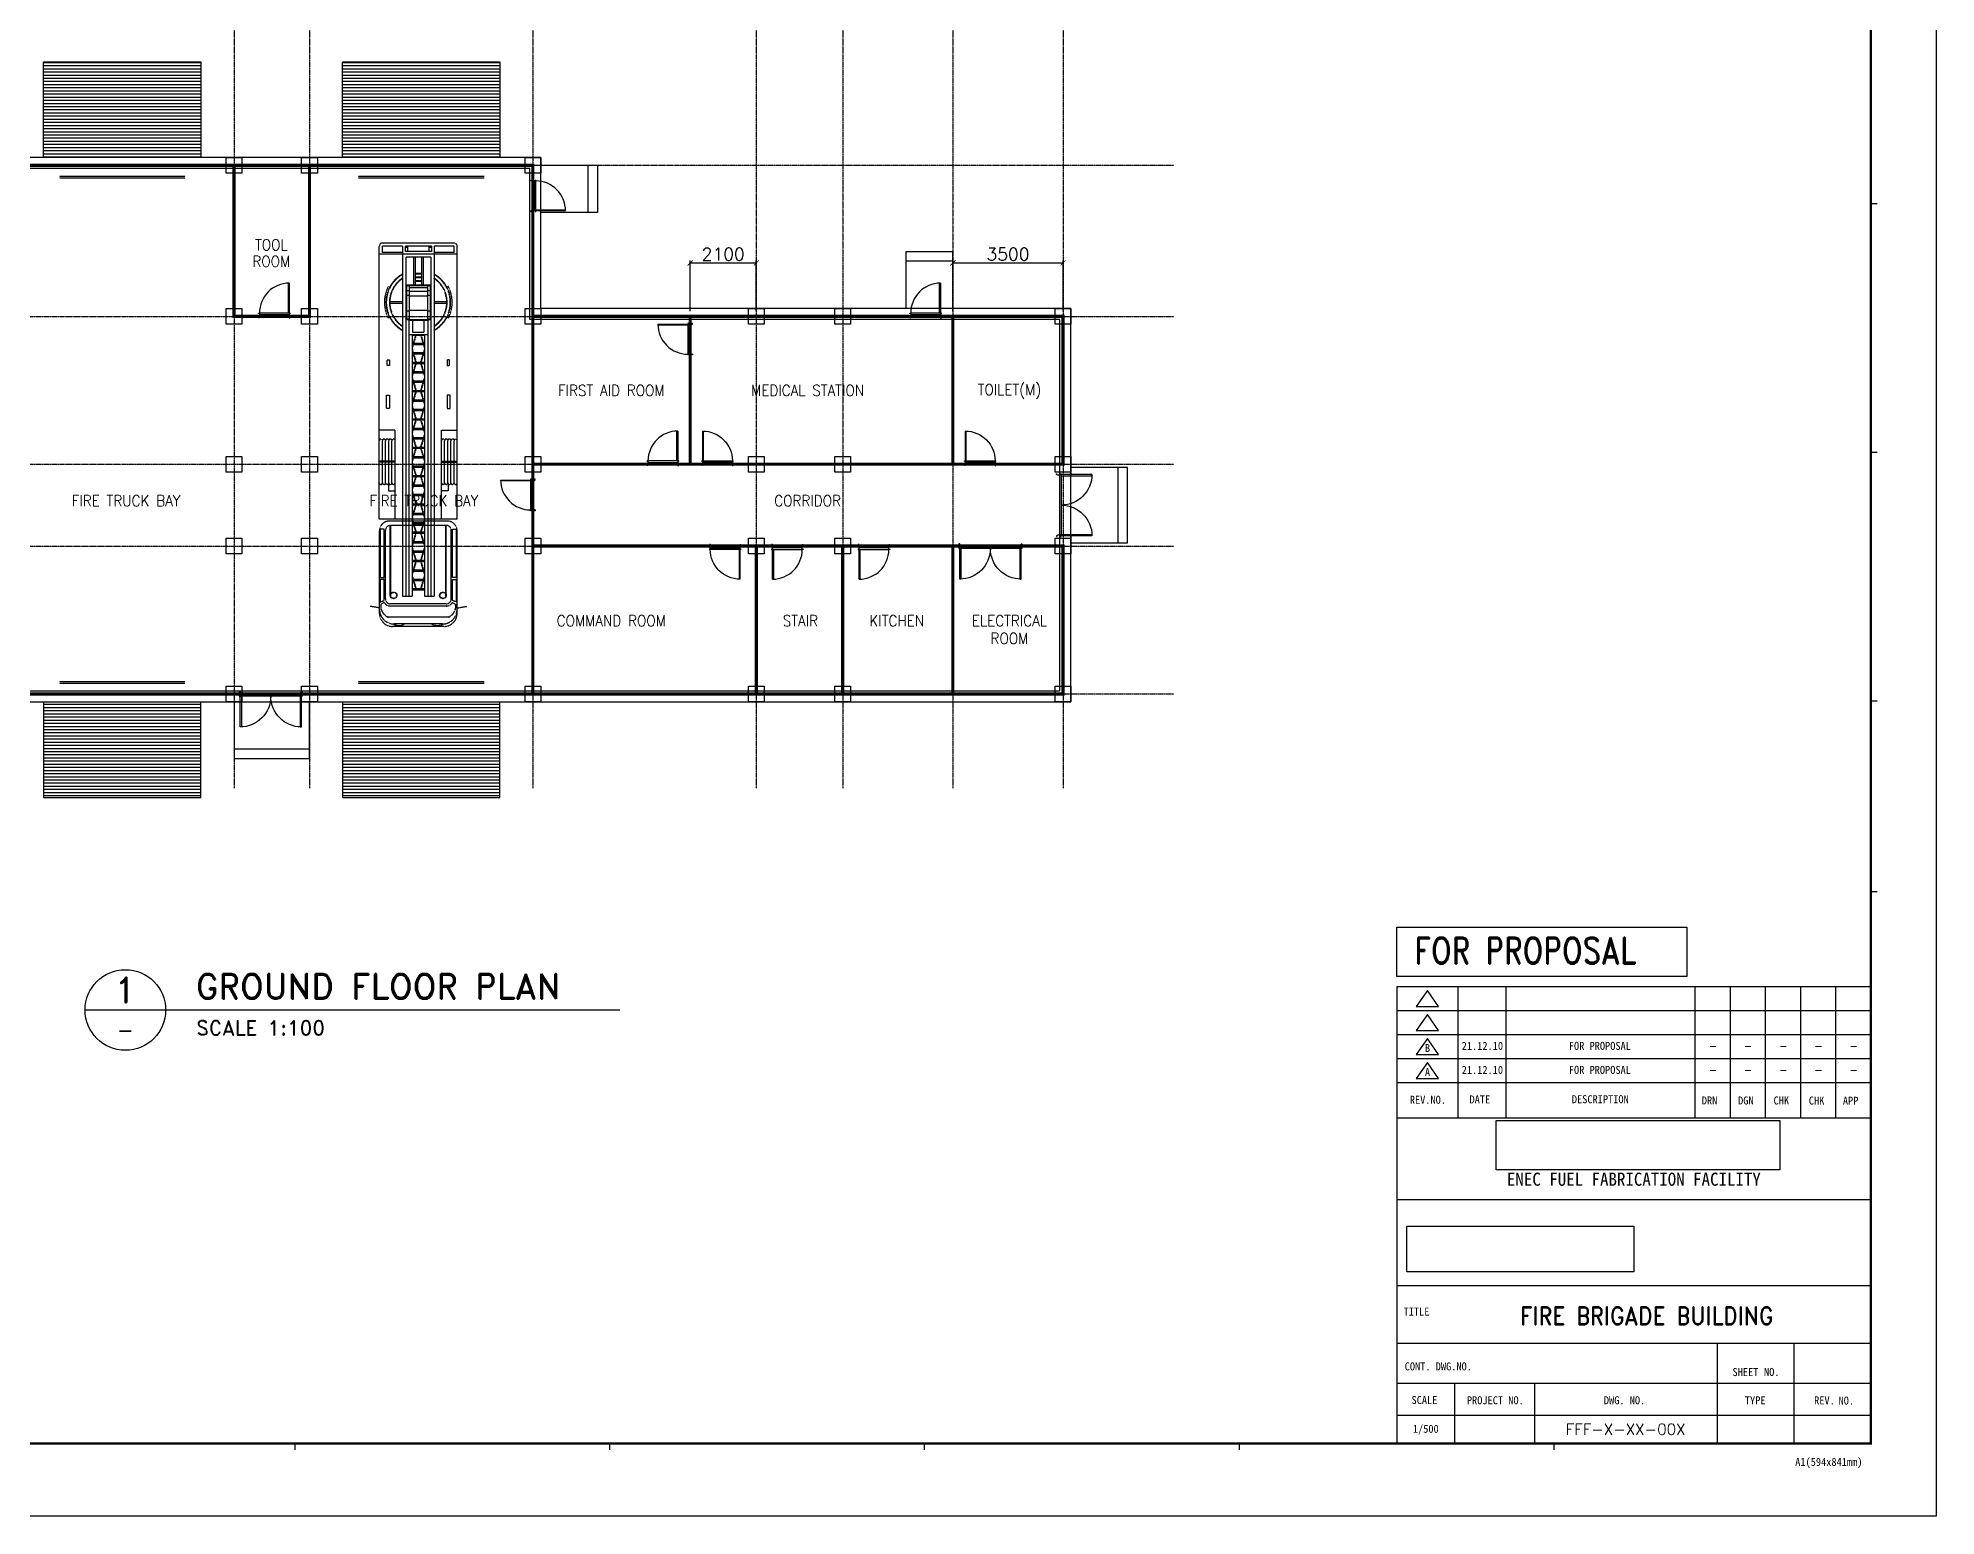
# Model space of a CAD drawing. Header units: millimetres. Extents: x -232466 to 860779, y -177975 to 311634.
# Drawn here: x 254264 to 314593, y 237245 to 284222 of the extents above; entities that cross this region are included whole.
import ezdxf
from ezdxf.enums import TextEntityAlignment as Align

# ---------------------------------------------------------------- set-up
doc = ezdxf.new("R2010")
doc.units = ezdxf.units.MM
doc.header["$XCLIPFRAME"] = 2
for name, pattern in [('AXES', [50.8, 31.75, -6.35, 6.35, -6.35]), ('CENTER', [2, 1.25, -0.25, 0.25, -0.25]), ('HID', [2.3, 1.5, -0.8])]:
    doc.linetypes.add(name, pattern=pattern)
doc.layers.add('0 외형선', color=3, linetype='Continuous', lineweight=25)
doc.layers.add('TEXT', color=7, linetype='Continuous', lineweight=15)
for name, color, linetype in [('4ELE', 4, 'Continuous'), ('aux', 8, 'Continuous'), ('Center Line', 1, 'CENTER'), ('COL', 2, 'Continuous'), ('dim', 7, 'Continuous'), ('DOOR', 4, 'Continuous'), ('G', 3, 'Continuous'), ('hat', 8, 'Continuous'), ('stair', 4, 'Continuous'), ('TEXT1', 7, 'Continuous'), ('TITLEBOX', 7, 'Continuous'), ('TXT', 2, 'Continuous')]:
    doc.layers.add(name, color=color, linetype=linetype)
doc.styles.add('RD20', font='ROMAND.SHX', dxfattribs={"width": 0.8, "height": 2})
doc.styles.add('RD6', font='ROMAND.shx', dxfattribs={"width": 0.83, "height": 6})
doc.styles.add('ROMAND', font='romand')
doc.styles.add('RomanS', font='romans.shx')
doc.styles.add('돋움체', font='')
doc.styles.get('돋움체').set_extended_font_data('DotumChe')
doc.dimstyles.new('HYUNDAI', dxfattribs={"dimscale": 120, "dimtxt": 3, "dimasz": 3, "dimexe": 1, "dimexo": 2, "dimgap": 1, "dimtad": 1, "dimdec": 0, "dimdsep": 46, "dimtxsty": 'RomanS', "dimcen": 0, "dimclrd": 256, "dimclre": 256, "dimclrt": 3, "dimadec": 0, "dimazin": 0, "dimtfac": 1, "dimtdec": 0, "dimtix": 1, "dimtmove": 2, "dimatfit": 3, "dimfxl": 1, "dimtvp": 1, "dimtolj": 1, "dimarcsym": 0})
picture_1 = doc.add_image_def('image1', size_in_pixel=(850, 283))
picture_2 = doc.add_image_def('image2.jpg', size_in_pixel=(500, 87))

# ---------------------------------------------------------------- blocks, each defined once
blk = doc.blocks.new('fire fighting car plan')
at = {"layer": 'aux', "linetype": 'HID'}
for p, q in [((388, 12154), (2030, 12154)), ((440, 12077), (1978, 12077)), ((-25, 11568), (-336, 11514)), ((-24, 11741), (-24, 9117)), ((232, 11856), (2186, 11856)), ((2104, 11503), (314, 11503)), ((2443, 11741), (2443, 9117)), ((2443, 11568), (2753, 11514)), ((1, 10658), (1, 11387)), ((1, 11387), (119, 11330)), ((123, 11395), (15, 11460)), ((119, 11330), (119, 10658)), ((163, 11280), (163, 9101)), ((318, 11434), (2100, 11434)), ((319, 11167), (319, 8946)), ((339, 11167), (339, 8946)), ((1009, 11193), (709, 11193)), ((709, 321), (709, 11193)), ((809, 421), (809, 11193)), ((909, 2403), (909, 11193)), ((1009, 2873), (1009, 11193)), ((1409, 10993), (1009, 10993)), ((1409, 10953), (1009, 10953)), ((1009, 10523), (1139, 10953)), ((1009, 10575), (1123, 10953)), ((1409, 10523), (1279, 10953)), ((1409, 10575), (1295, 10953)), ((1409, 2873), (1409, 11193)), ((1709, 11193), (1409, 11193)), ((1509, 2403), (1509, 11193)), ((1609, 421), (1609, 11193)), ((1709, 321), (1709, 11193)), ((2080, 11167), (2080, 8946)), ((2100, 11167), (2100, 8946)), ((2255, 11280), (2255, 9101)), ((2295, 11395), (2404, 11460)), ((2417, 11387), (2299, 11330)), ((2299, 11330), (2299, 10658)), ((2417, 10658), (2417, 11387)), ((119, 10658), (1, 10658)), ((1, 9067), (1, 10599)), ((1, 10599), (119, 10599)), ((119, 10599), (119, 9067)), ((1409, 10693), (1009, 10693)), ((1409, 10653), (1009, 10653)), ((1139, 10093), (1009, 10523)), ((1123, 10093), (1009, 10471)), ((1409, 10393), (1009, 10393)), ((1409, 10353), (1009, 10353)), ((1279, 10093), (1409, 10523)), ((1295, 10093), (1409, 10471)), ((2299, 10658), (2417, 10658)), ((2299, 10599), (2299, 9067)), ((2417, 10599), (2299, 10599)), ((2417, 9067), (2417, 10599)), ((1409, 10093), (1009, 10093)), ((1409, 10053), (1009, 10053)), ((1009, 9623), (1139, 10053)), ((1009, 9675), (1123, 10053)), ((1409, 9793), (1009, 9793)), ((1409, 9753), (1009, 9753)), ((1409, 9623), (1279, 10053)), ((1409, 9675), (1295, 10053)), ((119, 9067), (1, 9067)), ((1139, 9193), (1009, 9623)), ((1123, 9193), (1009, 9571)), ((1409, 9493), (1009, 9493)), ((1409, 9453), (1009, 9453)), ((1409, 9193), (1009, 9193)), ((1409, 9153), (1009, 9153)), ((1009, 8723), (1139, 9153)), ((1009, 8775), (1123, 9153)), ((1279, 9193), (1409, 9623)), ((1409, 8723), (1279, 9153)), ((1295, 9193), (1409, 9571)), ((1409, 8775), (1295, 9153)), ((2299, 9067), (2417, 9067)), ((-29, 8745), (-29, 71)), ((-29, 8745), (2448, 8745)), ((285, 8808), (2133, 8808)), ((318, 8946), (2100, 8946)), ((471, 8745), (471, 5919)), ((1409, 8893), (1009, 8893)), ((1409, 8853), (1009, 8853)), ((1139, 8293), (1009, 8723)), ((1123, 8293), (1009, 8671)), ((1409, 8593), (1009, 8593)), ((1409, 8553), (1009, 8553)), ((1279, 8293), (1409, 8723)), ((1295, 8293), (1409, 8671)), ((1948, 8745), (1948, 5919)), ((2448, 8745), (2448, 71)), ((259, 7623), (259, 7847)), ((259, 7847), (471, 7847)), ((1409, 8293), (1009, 8293)), ((1409, 8253), (1009, 8253)), ((1009, 7875), (1123, 8253)), ((1009, 7823), (1139, 8253)), ((1409, 7993), (1009, 7993)), ((1409, 7953), (1009, 7953)), ((1409, 7823), (1279, 8253)), ((1409, 7875), (1295, 8253)), ((2159, 7847), (1948, 7847)), ((2159, 7623), (2159, 7847)), ((71, 7591), (71, 6249)), ((171, 7591), (171, 6249)), ((271, 7591), (271, 6249)), ((371, 7591), (371, 6249)), ((1139, 7393), (1009, 7823)), ((1123, 7393), (1009, 7771)), ((1409, 7693), (1009, 7693)), ((1409, 7653), (1009, 7653)), ((1409, 7393), (1009, 7393)), ((1409, 7353), (1009, 7353)), ((1009, 6975), (1123, 7353)), ((1009, 6923), (1139, 7353)), ((1279, 7393), (1409, 7823)), ((1409, 6923), (1279, 7353)), ((1295, 7393), (1409, 7771)), ((1409, 6975), (1295, 7353)), ((2048, 7591), (2048, 6249)), ((2148, 7591), (2148, 6249)), ((2248, 7591), (2248, 6249)), ((2348, 7591), (2348, 6249)), ((471, 6935), (-29, 6935)), ((471, 6905), (-29, 6905)), ((1409, 7093), (1009, 7093)), ((1409, 7053), (1009, 7053)), ((1139, 6493), (1009, 6923)), ((1123, 6493), (1009, 6871)), ((1409, 6793), (1009, 6793)), ((1409, 6753), (1009, 6753)), ((1279, 6493), (1409, 6923)), ((1295, 6493), (1409, 6871)), ((1948, 6935), (2448, 6935)), ((1948, 6905), (2448, 6905)), ((1409, 6493), (1009, 6493)), ((1409, 6453), (1009, 6453)), ((1009, 6023), (1139, 6453)), ((1009, 6075), (1123, 6453)), ((1409, 6193), (1009, 6193)), ((1409, 6153), (1009, 6153)), ((1409, 6023), (1279, 6453)), ((1409, 6075), (1295, 6453)), ((471, 5919), (-29, 5919)), ((1139, 5593), (1009, 6023)), ((1123, 5593), (1009, 5971)), ((1409, 5893), (1009, 5893)), ((1409, 5853), (1009, 5853)), ((1409, 5593), (1009, 5593)), ((1009, 5123), (1139, 5553)), ((1009, 5175), (1123, 5553)), ((1409, 5553), (1009, 5553)), ((1279, 5593), (1409, 6023)), ((1409, 5123), (1279, 5553)), ((1295, 5593), (1409, 5971)), ((1409, 5175), (1295, 5553)), ((1948, 5919), (2448, 5919)), ((296, 5225), (201, 5225)), ((201, 5225), (201, 4807)), ((296, 4807), (296, 5225)), ((1409, 5293), (1009, 5293)), ((1409, 5253), (1009, 5253)), ((1139, 4693), (1009, 5123)), ((1123, 4693), (1009, 5071)), ((1409, 4993), (1009, 4993)), ((1409, 4953), (1009, 4953)), ((1279, 4693), (1409, 5123)), ((1295, 4693), (1409, 5071)), ((2122, 5225), (2217, 5225)), ((2122, 4807), (2122, 5225)), ((2217, 5225), (2217, 4807)), ((201, 4807), (296, 4807)), ((1409, 4693), (1009, 4693)), ((1009, 4275), (1123, 4653)), ((1009, 4223), (1139, 4653)), ((1409, 4653), (1009, 4653)), ((1409, 4393), (1009, 4393)), ((1409, 4353), (1009, 4353)), ((1139, 3793), (1009, 4223)), ((1409, 4223), (1279, 4653)), ((1279, 3793), (1409, 4223)), ((1409, 4275), (1295, 4653)), ((2217, 4807), (2122, 4807)), ((296, 3859), (220, 3859)), ((220, 3859), (220, 3679)), ((220, 3679), (296, 3679)), ((296, 3679), (296, 3859)), ((1123, 3793), (1009, 4171)), ((1409, 4093), (1009, 4093)), ((1409, 4053), (1009, 4053)), ((1409, 3793), (1009, 3793)), ((1009, 3323), (1139, 3753)), ((1009, 3375), (1123, 3753)), ((1409, 3753), (1009, 3753)), ((1409, 3323), (1279, 3753)), ((1295, 3793), (1409, 4171)), ((1409, 3375), (1295, 3753)), ((2122, 3859), (2198, 3859)), ((2122, 3679), (2122, 3859)), ((2198, 3679), (2122, 3679)), ((2198, 3859), (2198, 3679)), ((1409, 3493), (1009, 3493)), ((1409, 3453), (1009, 3453)), ((1139, 2893), (1009, 3323)), ((1123, 2893), (1009, 3271)), ((1409, 3193), (1009, 3193)), ((1409, 3153), (1009, 3153)), ((1279, 2893), (1409, 3323)), ((1295, 2893), (1409, 3271)), ((1509, 2873), (909, 2873)), ((1509, 2423), (909, 2423)), ((1409, 2893), (1009, 2893)), ((1389, 2803), (1029, 2803)), ((1029, 2403), (1029, 2803)), ((1389, 2403), (1389, 2803)), ((255, 2353), (299, 2330)), ((709, 1878), (302, 1878)), ((709, 1828), (302, 1828)), ((1609, 2403), (809, 2403)), ((829, 1323), (829, 2383)), ((919, 2383), (829, 2383)), ((919, 2123), (829, 2123)), ((919, 1323), (919, 2403)), ((1499, 2103), (919, 2103)), ((1499, 1323), (1499, 2403)), ((1589, 2383), (1499, 2383)), ((1589, 2123), (1499, 2123)), ((1589, 1323), (1589, 2383)), ((2116, 1878), (1709, 1878)), ((2116, 1828), (1709, 1828)), ((2163, 2353), (2119, 2330)), ((255, 1353), (299, 1376)), ((1609, 1303), (809, 1303)), ((919, 1626), (829, 1626)), ((919, 1483), (829, 1483)), ((1589, 1323), (829, 1323)), ((1499, 1646), (919, 1646)), ((1499, 1503), (919, 1503)), ((1499, 1379), (919, 1379)), ((1059, 421), (1059, 1303)), ((1109, 421), (1109, 1303)), ((1309, 421), (1309, 1303)), ((1359, 421), (1359, 1303)), ((1589, 1626), (1499, 1626)), ((1589, 1483), (1499, 1483)), ((2163, 1353), (2119, 1376)), ((1309, 1183), (1109, 1183)), ((1309, 1163), (1109, 1163)), ((1309, 1063), (1109, 1063)), ((1309, 1043), (1109, 1043)), ((1309, 943), (1109, 943)), ((1309, 923), (1109, 923)), ((-29, 321), (2448, 321)), ((71, 271), (71, 71)), ((71, 271), (709, 271)), ((71, 71), (709, 71)), ((709, 71), (709, 321)), ((789, 71), (789, 241)), ((789, 241), (1629, 241)), ((869, 98), (789, 98)), ((789, 71), (1629, 71)), ((809, 421), (1609, 421)), ((869, 71), (869, 241)), ((1549, 71), (1549, 241)), ((1629, 98), (1549, 98)), ((1629, 71), (1629, 241)), ((1709, 71), (1709, 321)), ((1709, 271), (2348, 271)), ((1709, 71), (2348, 71)), ((2348, 271), (2348, 71)), ((71, -29), (2348, -29))]:
    blk.add_line(p, q, dxfattribs=at)
for centre, radius in [((425, 11167), 106), ((425, 11167), 96.2), ((1993, 11167), 106), ((1993, 11167), 96.2)]:
    blk.add_circle(centre, radius, dxfattribs=at)
for centre, radius, start, end in [((388, 11741), 413, 90, 180), ((440, 11612), 464, 90, 180), ((601, 11727), 396, 62.1521, 118.06049), ((1817, 11727), 396, 61.93951, 117.8479), ((1978, 11612), 464, 0, 90), ((2030, 11741), 413, 0, 90), ((422, 11494), 408, 117.63682, 184.77223), ((318, 11280), 226, 90, 149.29251), ((284, 11708), 155, 98.57743, 122.79037), ((2100, 11280), 226, 30.70749, 90), ((2134, 11708), 155, 57.20963, 81.42257), ((1997, 11494), 408, 355.22777, 62.36318), ((318, 11280), 155, 90, 180), ((2100, 11280), 155, 0, 90), ((285, 9117), 310, 180, 270), ((318, 9101), 155, 180, 270.00001), ((2100, 9101), 155, 270, 0), ((2133, 9117), 310, 270, 0), ((21, 7591), 50, 0, 180), ((121, 7591), 50, 0, 180), ((221, 7591), 50, 0, 180), ((321, 7591), 50, 0, 180), ((421, 7591), 50, 0, 180), ((1998, 7591), 50, 0, 180), ((2098, 7591), 50, 0, 180), ((2198, 7591), 50, 0, 180), ((2298, 7591), 50, 0, 180), ((2398, 7591), 50, 0, 180), ((21, 6249), 50, 180, 0), ((121, 6249), 50, 180, 0), ((221, 6249), 50, 180, 0), ((321, 6249), 50, 180, 0), ((421, 6249), 50, 180, 0), ((1998, 6249), 50, 180, 0), ((2098, 6249), 50, 180, 0), ((2198, 6249), 50, 180, 0), ((2298, 6249), 50, 180, 0), ((2398, 6249), 50, 180, 0), ((1209, 1853), 1027, 119.12908, 240.87092), ((1209, 1853), 1017, 119.44346, 240.55654), ((1209, 1853), 917, 123.03565, 236.96435), ((1209, 1853), 907, 123.44734, 236.55266), ((1209, 1853), 1027, 299.12908, 60.87092), ((1209, 1853), 1017, 299.44346, 60.55654), ((1209, 1853), 917, 303.03565, 56.96435), ((1209, 1853), 907, 303.44734, 56.55266), ((1209, 1853), 1077, 152.34262, 207.65738), ((1209, 1853), 1077, 332.34262, 27.65738), ((71, 71), 100, 180, 270), ((2348, 71), 100, 270, 0)]:
    blk.add_arc(centre, radius, start, end, dxfattribs=at)
blk = doc.blocks.new('D2000')
at = {"color": 8}
for p, q in [((-45, -45), (-45, -1955)), ((0, -1935), (0, -65))]:
    blk.add_line(p, q, dxfattribs=at)
for points in [[(-25, 0), (0, 0), (0, -25), (-45, -25), (-45, -45), (-105, -45), (-150, -25), (-150, 0), (-130, 0)], [(975, -25), (0, -25), (0, -65), (975, -65), (975, -25)], [(-25, -2000), (0, -2000), (0, -1975), (-45, -1975), (-45, -1955), (-105, -1955), (-150, -1975), (-150, -2000), (-130, -2000)], [(975, -1975), (0, -1975), (0, -1935), (975, -1935), (975, -1975)]]:
    blk.add_lwpolyline(points)
at = {"ltscale": 0.2}
for centre, start, end in [((0, -25), 270, 0), ((0, -1975), 0, 90)]:
    blk.add_arc(centre, 975, start, end, dxfattribs=at)
blk = doc.blocks.new('SD1')
at = {"color": 8}
for p, q in [((-55, 200), (-975, 200)), ((-955, 155), (-45, 155))]:
    blk.add_line(p, q, dxfattribs=at)
for points in [[(-25, 1150), (-25, 200), (-55, 200), (-55, 1150)], [(-1000, 180), (-1000, 200), (-975, 200), (-975, 155), (-955, 155), (-955, 95), (-975, 50), (-1000, 50), (-1000, 70)], [(0, 180), (0, 200), (-25, 200), (-25, 155), (-45, 155), (-45, 95), (-25, 50), (0, 50), (0, 70)]]:
    blk.add_lwpolyline(points)
blk.add_arc((-25, 200), 950, 90, 180)
blk = doc.blocks.new('_ArchTick')
at = {"color": 0, "linetype": 'ByBlock', "const_width": 0.15}
blk.add_lwpolyline([(-0.5, -0.5), (0.5, 0.5)], dxfattribs=at)
blk = doc.blocks.new('*D805')
at = {"layer": 'Defpoints', "color": 0}
for p in [(277095, 277072), (274995, 275374), (277095, 275374)]:
    blk.add_point(p, dxfattribs=at)
at = {"layer": 'dim', "lineweight": -2}
for p, q in [((274995, 275534), (274995, 277152)), ((274995, 277072), (277095, 277072)), ((277095, 275534), (277095, 277152))]:
    blk.add_line(p, q, dxfattribs=at)
at = {"layer": 'dim', "lineweight": -2, "xscale": 160, "yscale": 160, "zscale": 160, "rotation": 180}
blk.add_blockref('_ArchTick', (274995, 277072), dxfattribs=at)
at = {"layer": 'dim', "lineweight": -2, "xscale": 160, "yscale": 160, "zscale": 160}
blk.add_blockref('_ArchTick', (277095, 277072), dxfattribs=at)
at = {"layer": 'dim', "color": 0, "insert": (276045, 277352), "char_height": 400, "attachment_point": 5, "style": 'RomanS', "bg_fill": 3, "box_fill_scale": 1.1, "bg_fill_color": 257, "bg_fill_transparency": 0}
blk.add_mtext('\\A1;2100', dxfattribs=at)
blk = doc.blocks.new('*D806')
at = {"layer": 'Defpoints', "color": 0}
for p in [(286845, 277072), (283345, 275374), (286845, 275374)]:
    blk.add_point(p, dxfattribs=at)
at = {"layer": 'dim', "lineweight": -2}
for p, q in [((283345, 275534), (283345, 277152)), ((283345, 277072), (286845, 277072)), ((286845, 275534), (286845, 277152))]:
    blk.add_line(p, q, dxfattribs=at)
at = {"layer": 'dim', "lineweight": -2, "xscale": 160, "yscale": 160, "zscale": 160, "rotation": 180}
blk.add_blockref('_ArchTick', (283345, 277072), dxfattribs=at)
at = {"layer": 'dim', "lineweight": -2, "xscale": 160, "yscale": 160, "zscale": 160}
blk.add_blockref('_ArchTick', (286845, 277072), dxfattribs=at)
at = {"layer": 'dim', "color": 0, "insert": (285095, 277352), "char_height": 400, "attachment_point": 5, "style": 'RomanS', "bg_fill": 3, "box_fill_scale": 1.1, "bg_fill_color": 257, "bg_fill_transparency": 0}
blk.add_mtext('\\A1;3500', dxfattribs=at)

msp = doc.modelspace()

# ---------------------------------------------------------------- hatches: boundary and pattern name
at = {"layer": 'hat'}
h = msp.add_hatch(dxfattribs=at)
h.set_pattern_fill('_USER', color=256, scale=100, style=0, pattern_type=0)
h.set_pattern_definition([(0, (218735.38, 220943.68), (0, 100), [])])
h.paths.add_polyline_path([(259444.8, 283463.9), (259444.8, 280423.9), (254444.8, 280423.9), (254444.8, 283463.9)])
h = msp.add_hatch(dxfattribs=at)
h.set_pattern_fill('_USER', color=256, scale=100, style=0, pattern_type=0)
h.set_pattern_definition([(0, (228235.38, 220943.68), (0, 100), [])])
h.paths.add_polyline_path([(268944.8, 283463.9), (268944.8, 280423.9), (263944.8, 280423.9), (263944.8, 283463.9)])
h = msp.add_hatch(dxfattribs=at)
h.set_pattern_fill('_USER', color=256, scale=100, style=0, pattern_type=0)
h.set_pattern_definition([(0, (218735.38, 216143.68), (0, 100), [])])
h.paths.add_polyline_path([(259444.8, 260083.9), (259444.8, 263123.9), (254444.8, 263123.9), (254444.8, 260083.9)])
h = msp.add_hatch(dxfattribs=at)
h.set_pattern_fill('_USER', color=256, scale=100, style=0, pattern_type=0)
h.set_pattern_definition([(0, (228235.38, 216143.68), (0, 100), [])])
h.paths.add_polyline_path([(268944.8, 260083.9), (268944.8, 263123.9), (263944.8, 263123.9), (263944.8, 260083.9)])

# ---------------------------------------------------------------- linework, layer by layer
msp.add_line((312518.8, 240454.6), (312518.8, 239538.7))
msp.add_lwpolyline([(255762.7, 253329.4), (272762.7, 253329.4)])
msp.add_circle((257042.7, 253329.4), 1280)
at = {"layer": '0 외형선', "linetype": 'Continuous'}
for points in [[(244694.8, 263123.9), (287094.8, 263123.9), (287094.8, 275623.9), (270244.8, 275623.9), (270244.8, 280423.9), (253144.8, 280423.9), (253144.8, 275623.9), (244694.8, 275623.9)], [(245044.8, 263473.9), (286744.8, 263473.9), (286744.8, 275273.9), (269894.8, 275273.9), (269894.8, 280073.9), (253494.8, 280073.9), (253494.8, 275273.9), (245044.8, 275273.9)]]:
    msp.add_lwpolyline(points, close=True, dxfattribs=at)
at = {"layer": '0 외형선', "linetype": 'Continuous', "const_width": 100}
for points in [[(253389.7, 280173.9), (269994.8, 280173.9), (269994.8, 263373.9), (253389.7, 263373.9)], [(260494.8, 280173.9), (262894.8, 280173.9), (262894.8, 275373.9), (260494.8, 275373.9)], [(269994.8, 275373.9), (274994.8, 275373.9), (274994.8, 270673.9), (269994.8, 270673.9)], [(274994.8, 275373.9), (283344.8, 275373.9), (283344.8, 270673.9), (274994.8, 270673.9)], [(283344.8, 275373.9), (286844.8, 275373.9), (286844.8, 270673.9), (283344.8, 270673.9)], [(269994.8, 268073.9), (277092.4, 268073.9), (277092.4, 263373.9), (269994.8, 263373.9)], [(277094.8, 268073.9), (279842.4, 268073.9), (279842.4, 263373.9), (277094.8, 263373.9)], [(279844.8, 268073.9), (283344.8, 268073.9), (283344.8, 263373.9), (279844.8, 263373.9)], [(283344.8, 268073.9), (286844.8, 268073.9), (286844.8, 263373.9), (283344.8, 263373.9)]]:
    msp.add_lwpolyline(points, close=True, dxfattribs=at)
at = {"layer": '4ELE'}
for p, q in [((271744.8, 280173.9), (271744.8, 278673.9)), ((283344.8, 277123.9), (281844.8, 277123.9)), ((288594.8, 268173.9), (288594.8, 270573.9)), ((260494.8, 261623.9), (262894.8, 261623.9))]:
    msp.add_line(p, q, dxfattribs=at)
for points in [[(270244.8, 280173.9), (272044.8, 280173.9), (272044.8, 278673.9), (270244.8, 278673.9)], [(283344.8, 275623.9), (283344.8, 277423.9), (281844.8, 277423.9), (281844.8, 275623.9)], [(287094.8, 268398.9), (287094.8, 268173.9), (288894.8, 268173.9), (288894.8, 270573.9), (287094.8, 270573.9), (287094.8, 270348.9)], [(260719.8, 263123.9), (260494.8, 263123.9), (260494.8, 261323.9), (262894.8, 261323.9), (262894.8, 263123.9), (262669.8, 263123.9)]]:
    msp.add_lwpolyline(points, dxfattribs=at)
at = {"layer": 'Center Line', "linetype": 'AXES'}
for p, q in [((260494.8, 287183.6), (260494.8, 260373.9)), ((262894.8, 287183.6), (262894.8, 260373.9)), ((269994.8, 287183.6), (269994.8, 260373.9)), ((277094.8, 287183.6), (277094.8, 260373.9)), ((279844.8, 287183.6), (279844.8, 260373.9)), ((283344.8, 287183.6), (283344.8, 260373.9)), ((286844.8, 287183.6), (286844.8, 260373.9)), ((240376.2, 280173.9), (290361.8, 280173.9)), ((240376.2, 275373.9), (290361.8, 275373.9)), ((240376.2, 270673.9), (290361.8, 270673.9)), ((240376.2, 268073.9), (290361.8, 268073.9)), ((240376.2, 263373.9), (290361.8, 263373.9))]:
    msp.add_line(p, q, dxfattribs=at)
at = {"layer": 'COL'}
for points in [[(260244.8, 279923.9), (260244.8, 280423.9), (260744.8, 280423.9), (260744.8, 279923.9)], [(262644.8, 279923.9), (262644.8, 280423.9), (263144.8, 280423.9), (263144.8, 279923.9)], [(269744.8, 279923.9), (269744.8, 280423.9), (270244.8, 280423.9), (270244.8, 279923.9)], [(260244.8, 275123.9), (260244.8, 275623.9), (260744.8, 275623.9), (260744.8, 275123.9)], [(262644.8, 275123.9), (262644.8, 275623.9), (263144.8, 275623.9), (263144.8, 275123.9)], [(269744.8, 275123.9), (269744.8, 275623.9), (270244.8, 275623.9), (270244.8, 275123.9)], [(276844.8, 275123.9), (276844.8, 275623.9), (277344.8, 275623.9), (277344.8, 275123.9)], [(279594.8, 275123.9), (279594.8, 275623.9), (280094.8, 275623.9), (280094.8, 275123.9)], [(286594.8, 275123.9), (286594.8, 275623.9), (287094.8, 275623.9), (287094.8, 275123.9)], [(260244.8, 270423.9), (260244.8, 270923.9), (260744.8, 270923.9), (260744.8, 270423.9)], [(262644.8, 270423.9), (262644.8, 270923.9), (263144.8, 270923.9), (263144.8, 270423.9)], [(269744.8, 270423.9), (269744.8, 270923.9), (270244.8, 270923.9), (270244.8, 270423.9)], [(276844.8, 270423.9), (276844.8, 270923.9), (277344.8, 270923.9), (277344.8, 270423.9)], [(279594.8, 270423.9), (279594.8, 270923.9), (280094.8, 270923.9), (280094.8, 270423.9)], [(286594.8, 270423.9), (286594.8, 270923.9), (287094.8, 270923.9), (287094.8, 270423.9)], [(260244.8, 267823.9), (260244.8, 268323.9), (260744.8, 268323.9), (260744.8, 267823.9)], [(262644.8, 267823.9), (262644.8, 268323.9), (263144.8, 268323.9), (263144.8, 267823.9)], [(269744.8, 267823.9), (269744.8, 268323.9), (270244.8, 268323.9), (270244.8, 267823.9)], [(276844.8, 267823.9), (276844.8, 268323.9), (277344.8, 268323.9), (277344.8, 267823.9)], [(279594.8, 267823.9), (279594.8, 268323.9), (280094.8, 268323.9), (280094.8, 267823.9)], [(286594.8, 267823.9), (286594.8, 268323.9), (287094.8, 268323.9), (287094.8, 267823.9)], [(260244.8, 263123.9), (260244.8, 263623.9), (260744.8, 263623.9), (260744.8, 263123.9)], [(262644.8, 263123.9), (262644.8, 263623.9), (263144.8, 263623.9), (263144.8, 263123.9)], [(269744.8, 263123.9), (269744.8, 263623.9), (270244.8, 263623.9), (270244.8, 263123.9)], [(276844.8, 263123.9), (276844.8, 263623.9), (277344.8, 263623.9), (277344.8, 263123.9)], [(279594.8, 263123.9), (279594.8, 263623.9), (280094.8, 263623.9), (280094.8, 263123.9)], [(286594.8, 263123.9), (286594.8, 263623.9), (287094.8, 263623.9), (287094.8, 263123.9)]]:
    msp.add_lwpolyline(points, close=True, dxfattribs=at)
at = {"layer": 'DOOR', "linetype": 'HID'}
for p, q in [((254944.8, 279827.9), (258944.8, 279827.9)), ((254944.8, 279778), (258944.8, 279778)), ((264444.8, 279827.9), (268444.8, 279827.9)), ((264444.8, 279778), (268444.8, 279778)), ((254944.8, 263769.9), (258944.8, 263769.9)), ((254944.8, 263719.9), (258944.8, 263719.9)), ((264444.8, 263769.9), (268444.8, 263769.9)), ((264444.8, 263719.9), (268444.8, 263719.9))]:
    msp.add_line(p, q, dxfattribs=at)
at = {"layer": 'stair'}
for points in [[(254444.8, 280423.9), (254444.8, 283463.9), (259444.8, 283463.9), (259444.8, 280423.9)], [(263944.8, 280423.9), (263944.8, 283463.9), (268944.8, 283463.9), (268944.8, 280423.9)], [(254444.8, 263123.9), (254444.8, 260083.9), (259444.8, 260083.9), (259444.8, 263123.9)], [(263944.8, 263123.9), (263944.8, 260083.9), (268944.8, 260083.9), (268944.8, 263123.9)]]:
    msp.add_lwpolyline(points, dxfattribs=at)
at = {"layer": 'TITLEBOX', "color": 4, "linetype": 'Continuous'}
for p, q in [((312718.8, 278945.3), (312518.8, 278945.3)), ((312718.8, 271045.3), (312518.8, 271045.3)), ((312718.8, 263145.3), (312518.8, 263145.3)), ((312718.8, 257082.6), (312518.8, 257082.6)), ((262442.8, 239345.2), (262442.8, 239545.2)), ((262442.8, 239345.2), (262442.8, 239545.2)), ((272442.8, 239345.2), (272442.8, 239545.2)), ((272442.8, 239345.2), (272442.8, 239545.2)), ((282442.8, 239345.2), (282442.8, 239545.2)), ((282442.8, 239345.2), (282442.8, 239545.2)), ((292456.5, 239345.2), (292456.5, 239545.2)), ((292456.5, 239345.2), (292456.5, 239545.2)), ((302456.5, 239345.2), (302456.5, 239545.2))]:
    msp.add_line(p, q, dxfattribs=at)
at = {"layer": 'TITLEBOX', "color": 30, "linetype": 'Continuous'}
for p, q in [((297458.6, 255960.6), (306669.9, 255960.6)), ((297458.6, 254397.8), (297458.6, 255960.6)), ((306669.9, 255960.6), (306669.9, 254397.8)), ((306669.9, 254397.8), (297458.6, 254397.8)), ((302456.5, 239345.2), (302456.5, 239545.2))]:
    msp.add_line(p, q, dxfattribs=at)
at = {"layer": 'TITLEBOX'}
for p, q in [((297458.6, 254072), (312518.8, 254072)), ((297458.6, 254072), (297458.6, 239538.7)), ((297458.6, 254072), (312518.8, 254072)), ((297458.6, 254072), (297458.6, 239538.7)), ((299392, 254072), (299392, 249899.9)), ((299392, 254072), (299392, 249899.9)), ((300918.4, 254072), (300918.4, 249899.9)), ((300918.4, 254072), (300918.4, 249899.9)), ((306926.5, 254068.3), (306926.5, 249899.9)), ((306926.5, 254068.3), (306926.5, 249899.9)), ((308045, 254068.3), (308045, 249899.9)), ((308045, 254068.3), (308045, 249899.9)), ((309163.5, 254068.3), (309163.5, 249899.9)), ((309163.5, 254068.3), (309163.5, 249899.9)), ((310281.9, 254068.3), (310281.9, 249899.9)), ((310281.9, 254068.3), (310281.9, 249899.9)), ((311400.4, 254068.3), (311400.4, 249899.9)), ((311400.4, 254068.3), (311400.4, 249899.9)), ((298425.3, 253944.8), (298069.1, 253436)), ((298425.3, 253944.8), (298069.1, 253436)), ((298069.1, 253436), (298781.5, 253436)), ((298069.1, 253436), (298781.5, 253436)), ((298781.5, 253436), (298425.3, 253944.8)), ((298781.5, 253436), (298425.3, 253944.8)), ((297458.6, 253308.8), (312518.8, 253308.8)), ((297458.6, 253308.8), (312518.8, 253308.8)), ((298425.3, 253181.6), (298069.1, 252672.9)), ((298425.3, 253181.6), (298069.1, 252672.9)), ((298781.5, 252672.9), (298425.3, 253181.6)), ((298781.5, 252672.9), (298425.3, 253181.6)), ((297458.6, 252545.7), (312518.8, 252545.7)), ((297458.6, 252545.7), (312518.8, 252545.7)), ((298069.1, 252672.9), (298781.5, 252672.9)), ((298069.1, 252672.9), (298781.5, 252672.9)), ((298425.3, 252418.5), (298069.1, 251909.7)), ((298425.3, 252418.5), (298069.1, 251909.7)), ((298781.5, 251909.7), (298425.3, 252418.5)), ((298781.5, 251909.7), (298425.3, 252418.5)), ((297458.6, 251782.5), (312518.8, 251782.5)), ((297458.6, 251782.5), (312518.8, 251782.5)), ((298069.1, 251909.7), (298781.5, 251909.7)), ((298069.1, 251909.7), (298781.5, 251909.7)), ((298425.3, 251655.3), (298069.1, 251146.5)), ((298425.3, 251655.3), (298069.1, 251146.5)), ((298781.5, 251146.5), (298425.3, 251655.3)), ((298781.5, 251146.5), (298425.3, 251655.3)), ((297458.6, 251019.3), (312518.8, 251019.3)), ((297458.6, 251019.3), (312518.8, 251019.3)), ((298069.1, 251146.5), (298781.5, 251146.5)), ((298069.1, 251146.5), (298781.5, 251146.5)), ((297458.6, 249899.9), (312518.8, 249899.9)), ((297458.6, 249899.9), (312518.8, 249899.9)), ((297458.6, 247300.8), (312518.8, 247300.8)), ((297458.6, 247300.8), (312518.8, 247300.8)), ((297458.6, 244575.8), (312518.8, 244575.8)), ((297458.6, 244575.8), (312518.8, 244575.8)), ((297458.6, 242744.1), (312518.8, 242744.1)), ((297458.6, 242744.1), (312518.8, 242744.1)), ((307634.4, 242744.1), (307634.4, 239538.7)), ((307634.4, 242744.1), (307634.4, 239538.7)), ((310076.6, 242744.1), (310076.6, 239538.7)), ((310076.6, 242744.1), (310076.6, 239538.7)), ((297458.6, 241472.1), (312518.8, 241472.1)), ((297458.6, 241472.1), (312518.8, 241472.1)), ((299290.2, 241472.1), (299290.2, 239538.7)), ((299290.2, 241472.1), (299290.2, 239538.7)), ((301834.2, 241472.1), (301834.2, 239538.7)), ((301834.2, 241472.1), (301834.2, 239538.7)), ((297458.6, 240454.6), (312518.8, 240454.6)), ((297458.6, 240454.6), (312518.8, 240454.6))]:
    msp.add_line(p, q, dxfattribs=at)
at = {"layer": 'TITLEBOX', "color": 30}
msp.add_line((312518.8, 239538.7), (312518.8, 239553.9), dxfattribs=at)
at = {"layer": 'TITLEBOX', "color": 7}
msp.add_lwpolyline([(230492.8, 296645.3), (314592.8, 296645.3), (314592.8, 237245.3), (230492.8, 237245.3)], close=True, dxfattribs=at)
at = {"layer": 'TITLEBOX', "color": 4, "const_width": 70}
msp.add_lwpolyline([(232492.8, 294645.3), (312518.8, 294645.3), (312518.8, 239553.9), (232492.8, 239553.9)], close=True, dxfattribs=at)

# ---------------------------------------------------------------- block references
at = {"layer": 'aux', "rotation": 180}
msp.add_blockref('fire fighting car plan', (267561.5, 277673.8), dxfattribs=at)
at = {"layer": 'DOOR'}
for p, rotation in [((269884.3, 278701.6), 270.0000000000002), ((275119.8, 275146.6), 90.0000000000002), ((270119.8, 270196.6), 90.0000000000002), ((277582.9, 268168.9), 180), ((280335.3, 268168.9), 180)]:
    msp.add_blockref('SD1', p, dxfattribs=dict(at, rotation=rotation))
for p in [(262278.1, 275278.9), (282978.1, 275278.9), (274628.1, 270578.9)]:
    msp.add_blockref('SD1', p, dxfattribs=at)
at = {"layer": 'DOOR', "xscale": -1}
for p in [(275361.4, 270578.9), (283711.4, 270578.9)]:
    msp.add_blockref('SD1', p, dxfattribs=at)
for name, p, rotation in [('D2000', (286789.8, 268373.9), 179.9999999999997), ('SD1', (276606.7, 268168.9), 180), ('D2000', (283535.1, 267998.9), 89.99999999999977), ('D2000', (260663.8, 263298.9), 89.99999999999979)]:
    msp.add_blockref(name, p, dxfattribs=dict(at, rotation=rotation))

# ---------------------------------------------------------------- texts
at = {"layer": 'G', "color": 3, "style": 'RomanS', "width": 0.9}
for s, p in [('TOOL', (261680.8, 277646.8)), ('ROOM', (261680.8, 277120.9)), ('FIRST AID ROOM', (272486.6, 273019.3)), ('MEDICAL STATION', (278726.7, 273019.3)), ('TOILET(M)', (285142.1, 273019.3)), ('FIRE TRUCK BAY', (257065.4, 269513.6)), ('FIRE TRUCK BAY', (266533.5, 269513.6)), ('CORRIDOR', (278726.7, 269513.6)), ('COMMAND ROOM', (272486.6, 265699.4)), ('STAIR', (278496.7, 265699.4)), ('KITCHEN', (281559.3, 265699.4)), ('ELECTRICAL', (285142.1, 265699.4)), ('ROOM', (285142.1, 265138.5))]:
    msp.add_text(s, height=350, dxfattribs=at).set_placement(p, align=Align.MIDDLE)
at = {"layer": 'TEXT', "color": 7, "style": '돋움체'}
for s, height, p in [('B', 254.4, (298428.7, 252118.9)), ('21.12.10', 254.4, (300173.9, 252188.3)), ('FOR PROPOSAL', 254.396, (303908.3, 252188.3)), ('A', 254.4, (298428.7, 251355.7)), ('21.12.10', 254.4, (300173.9, 251425.1)), ('FOR PROPOSAL', 254.396, (303908.3, 251425.1))]:
    msp.add_text(s, height=height, dxfattribs=at).set_placement(p, align=Align.MIDDLE_CENTER)
msp.add_text('1/500', height=254.4, dxfattribs=at).set_placement((298374.4, 239996.6), align=Align.MIDDLE)
at = {"layer": 'TEXT1', "color": 3, "style": 'ROMAND'}
msp.add_text('1', height=800, dxfattribs=at).set_placement((257042.7, 253969.4), align=Align.MIDDLE_CENTER)
for s, height, p in [('GROUND FLOOR PLAN', 800, (259282.7, 253679.3)), ('SCALE 1:100', 468, (259294.1, 252523.6))]:
    msp.add_text(s, height=height, dxfattribs=at).set_placement(p)
at = {"layer": 'TEXT1', "style": 'RomanS'}
msp.add_text('-', height=480, dxfattribs=at).set_placement((257042.7, 252689.4), align=Align.MIDDLE_CENTER)
at = {"layer": 'TITLEBOX', "style": '돋움체'}
for s, height, p in [('REV.NO.', 254.4, (297866.8, 250348.6)), ('REV.NO.', 254.4, (297866.8, 250348.6)), ('DATE', 254.4, (299765, 250358.7)), ('DATE', 254.4, (299765, 250358.7)), ('DESCRIPTION', 254.396, (303017.5, 250365.5)), ('DESCRIPTION', 254.396, (303017.5, 250365.5)), ('DRN', 254.4, (307147.8, 250325.6)), ('DRN', 254.4, (307147.8, 250325.6)), ('DGN', 254.4, (308301.7, 250325.6)), ('DGN', 254.4, (308301.7, 250325.6)), ('CHK', 254.4, (309428.2, 250325.6)), ('CHK', 254.4, (309428.2, 250325.6)), ('CHK', 254.4, (310548.6, 250322.8)), ('CHK', 254.4, (310548.6, 250322.8)), ('APP', 254.4, (311632.3, 250317.5)), ('APP', 254.4, (311632.3, 250317.5)), ('TITLE', 254.4, (297669.7, 243618.6)), ('TITLE', 254.4, (297669.7, 243618.6)), ('CONT. DWG.NO.', 254.396, (297704.3, 241874)), ('CONT. DWG.NO.', 254.396, (297704.3, 241874)), ('SHEET', 254.4, (308123.2, 241694.4)), ('SHEET', 254.4, (308123.2, 241694.4)), ('NO.', 254.4, (309125.7, 241698.3)), ('NO.', 254.4, (309125.7, 241698.3)), ('SCALE', 254.4, (297921.7, 240804.9)), ('SCALE', 254.4, (297921.7, 240804.9)), ('PROJECT NO.', 254.396, (299680.9, 240797.4)), ('PROJECT NO.', 254.396, (299680.9, 240797.4)), ('DWG. NO.', 254.4, (304034.7, 240797.3)), ('DWG. NO.', 254.4, (304034.7, 240797.3)), ('TYPE', 254.4, (308516.3, 240794.8)), ('TYPE', 254.4, (308516.3, 240794.8)), ('REV.', 254.4, (310717.8, 240792.1)), ('REV.', 254.4, (310717.8, 240792.1)), ('NO.', 254.4, (311494.2, 240787.4)), ('NO.', 254.4, (311494.2, 240787.4))]:
    msp.add_text(s, height=height, dxfattribs=at).set_placement(p)
at = {"layer": 'TITLEBOX', "color": 3, "style": '돋움체'}
msp.add_text('ENEC FUEL FABRICATION FACILITY', height=416.189, dxfattribs=at).set_placement((304988.7, 247950.6), align=Align.MIDDLE)
at = {"layer": 'TITLEBOX', "color": 0, "style": '돋움체'}
msp.add_text('A1(594x841mm)', height=254.396, dxfattribs=at).set_placement((310116.5, 238838.4))
at = {"layer": 'TXT', "color": 30, "linetype": 'Continuous', "style": 'RD6', "width": 0.83}
msp.add_text('FOR PROPOSAL', height=835.501, dxfattribs=at).set_placement((298009.2, 254800.9))
at = {"layer": 'TXT', "color": 7, "style": 'RD20', "width": 0.83}
for p in [(307501.7, 252048.8), (308620.2, 252048.8), (309738.7, 252048.8), (310857.1, 252048.8), (311975.6, 252048.8), (307501.7, 251285.7), (308620.2, 251285.7), (309738.7, 251285.7), (310857.1, 251285.7), (311975.6, 251285.7)]:
    msp.add_text('-', height=282.8, dxfattribs=at).set_placement(p, align=Align.CENTER)
at = {"layer": 'TXT', "color": 7, "style": 'ROMAND', "width": 0.9}
msp.add_text('FIRE BRIGADE BUILDING', height=565.517, dxfattribs=at).set_placement((305398.3, 243607.4), align=Align.MIDDLE)
at = {"layer": 'TXT', "color": 7, "style": 'RD20'}
msp.add_text('FFF-X-XX-00X', height=353.448, dxfattribs=at).set_placement((304727.5, 239826.2), align=Align.CENTER)

# ---------------------------------------------------------------- pictures from other files: only their frames are drawn
image = msp.add_image(picture_2, insert=(300607, 248244.8), size_in_units=(9015.9, 1568.8))
image.dxf.flags = 7
image = msp.add_image(picture_1, insert=(297633.7, 244385.1), size_in_units=(7427.9, 2473.1))
image.set_boundary_path([(15.17, 45.797), (840.684, 210.9)])

# ---------------------------------------------------------------- next in the draw order: dimensions: what is measured, and where the dimension line sits
at = {"layer": 'dim'}
for base, p1, p2, picture, middle in [((277094.8, 277072.3), (274994.8, 275373.9), (277094.8, 275373.9), '*D805', (276044.8, 277352.3)), ((286844.8, 277072.3), (283344.8, 275373.9), (286844.8, 275373.9), '*D806', (285094.8, 277352.3))]:
    dim = msp.add_linear_dim(base=base, p1=p1, p2=p2, dimstyle='HYUNDAI', override={"dimscale": 80, "dimtxt": 5, "dimasz": 2, "dimpost": '\\X', "dimblk1": 'ArchTick', "dimblk2": 'ArchTick', "dimsah": 1, "dimclrt": 0, "dimtfill": 1}, dxfattribs=at)
    dim.commit()
    dim.dimension.update_dxf_attribs({"geometry": picture, "text_midpoint": middle})

doc.saveas('drawing.dxf')
